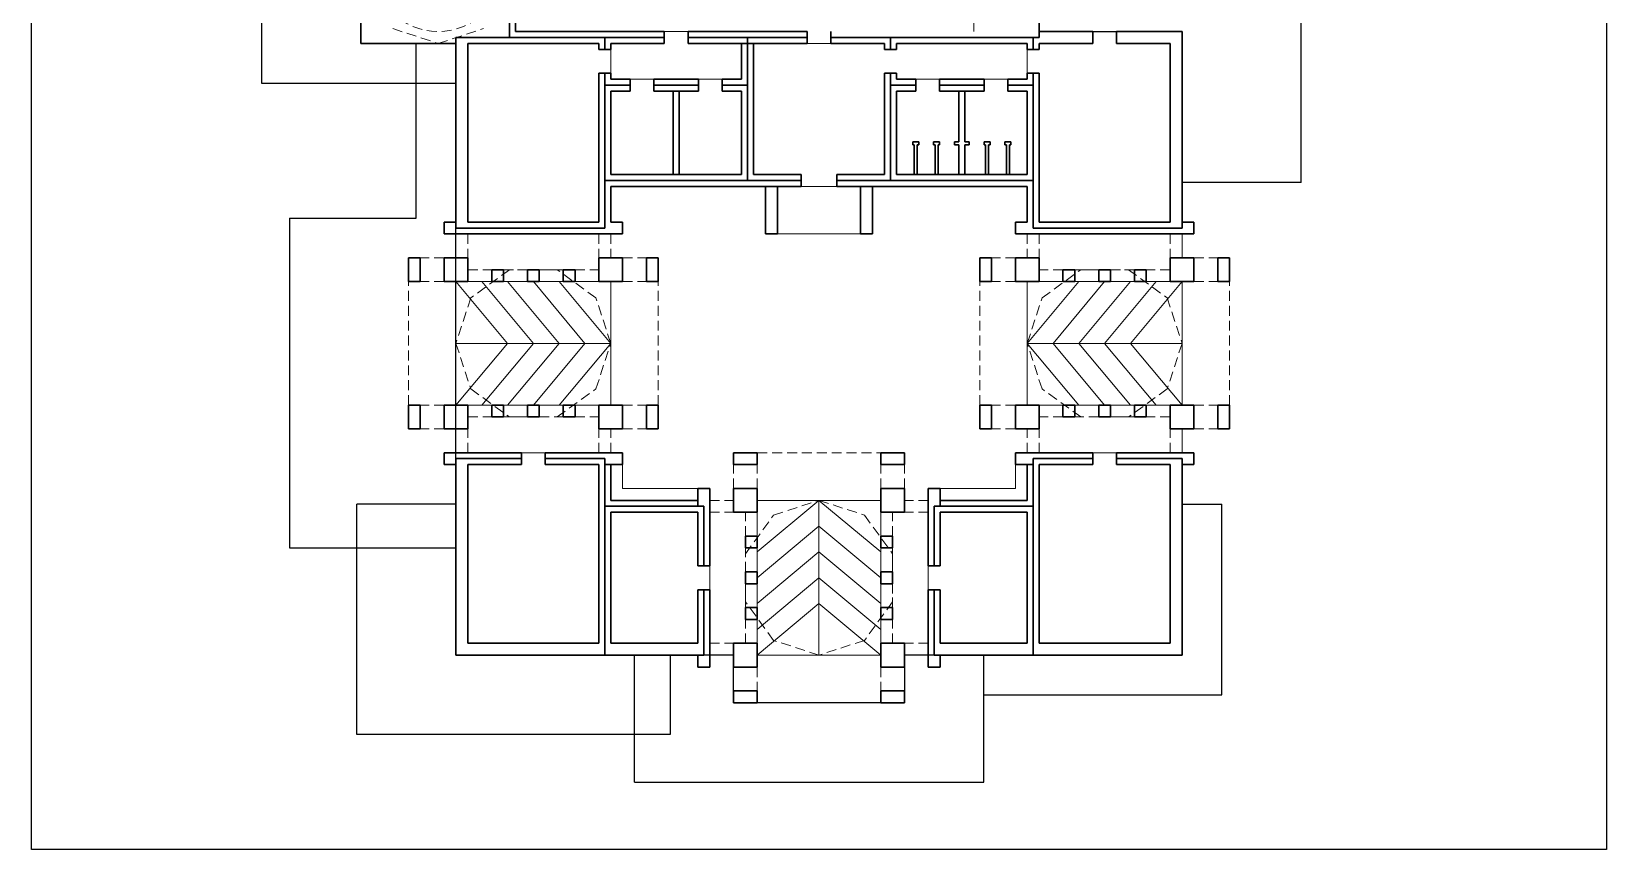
# Model space of a CAD drawing. Header units: millimetres. Extents: x 19 to 1143, y 22 to 444.
# Drawn here: x 192.4 to 271.8, y 350 to 391.2 of the extents above; entities that cross this region are included whole.
import ezdxf

# ---------------------------------------------------------------- set-up
doc = ezdxf.new("R2010")
doc.units = ezdxf.units.MM
doc.linetypes.add('HIDDEN', pattern=[0.375, 0.25, -0.125])
for name, color, linetype, lineweight in [('Above', 31, 'Continuous', 15), ('Elevation 1', 41, 'Continuous', 15), ('Elevation 2', 45, 'Continuous', 9), ('Road', 252, 'Continuous', 13), ('Wall', 42, 'Continuous', 30)]:
    doc.layers.add(name, color=color, linetype=linetype, lineweight=lineweight)

msp = doc.modelspace()

# ---------------------------------------------------------------- linework, layer by layer
for p, q in [((204.017, 403.582), (204.017, 388.582)), ((256.417, 383.582), (256.417, 395.182)), ((211.817, 381.782), (211.817, 390.582)), ((204.017, 388.582), (213.817, 388.582)), ((256.417, 383.582), (250.417, 383.582)), ((205.417, 381.782), (211.817, 381.782)), ((205.417, 381.782), (205.417, 365.164)), ((208.817, 355.764), (208.817, 367.364)), ((213.817, 367.364), (208.817, 367.364)), ((250.417, 367.364), (252.417, 367.364)), ((252.417, 357.764), (252.417, 367.364)), ((205.417, 365.164), (213.817, 365.164)), ((222.808, 353.364), (222.808, 359.764)), ((224.608, 359.764), (224.608, 355.764)), ((240.426, 353.364), (240.426, 359.764)), ((240.426, 357.764), (252.417, 357.764)), ((224.608, 355.764), (208.817, 355.764)), ((222.808, 353.364), (240.426, 353.364))]:
    msp.add_line(p, q)
msp.add_lwpolyline([(192.417, 349.975), (192.417, 443.975), (271.817, 443.975), (271.817, 349.975)], close=True)
for points in [[(247.617, 427.182), (250.417, 427.182), (250.417, 412.182), (248.017, 412.182), (248.017, 404.982), (240.817, 404.982), (240.817, 395.982), (243.217, 395.982), (243.217, 391.182), (250.417, 391.182), (250.417, 383.582)], [(250.417, 367.364), (250.417, 359.764), (240.426, 359.764), (236.426, 359.764), (236.426, 357.364), (227.808, 357.364), (227.808, 359.764), (224.608, 359.764), (213.817, 359.764), (213.817, 367.364), (213.817, 390.582), (209.017, 390.582), (209.017, 405.582), (218.617, 405.582), (218.617, 412.782), (230.917, 412.782), (230.917, 415.782), (213.617, 415.782)]]:
    msp.add_lwpolyline(points)
at = {"layer": 'Above', "linetype": 'HIDDEN', "ltscale": 2}
for p, q in [((239.917, 391.182), (239.917, 392.982)), ((210.625, 391.327), (212.917, 390.582)), ((212.917, 390.582), (215.209, 391.327)), ((214.417, 380.982), (214.417, 379.782)), ((221.017, 380.982), (221.017, 379.782)), ((221.617, 380.982), (221.617, 379.782)), ((242.617, 380.982), (242.617, 379.782)), ((243.217, 380.982), (243.217, 379.782)), ((249.817, 380.982), (249.817, 379.782)), ((213.217, 379.782), (212.017, 379.782)), ((222.217, 379.782), (223.417, 379.782)), ((242.017, 379.782), (240.817, 379.782)), ((251.017, 379.782), (252.217, 379.782)), ((214.417, 379.182), (215.617, 379.182)), ((216.512, 379.182), (214.562, 377.766)), ((216.217, 379.182), (217.417, 379.182)), ((218.922, 379.182), (216.512, 379.182)), ((218.017, 379.182), (219.217, 379.182)), ((220.872, 377.766), (218.922, 379.182)), ((219.817, 379.182), (221.017, 379.182)), ((244.417, 379.182), (243.217, 379.182)), ((243.362, 377.766), (245.312, 379.182)), ((246.217, 379.182), (245.017, 379.182)), ((245.312, 379.182), (247.722, 379.182)), ((248.017, 379.182), (246.817, 379.182)), ((247.722, 379.182), (249.672, 377.766)), ((249.817, 379.182), (248.617, 379.182)), ((211.417, 372.364), (211.417, 378.582)), ((213.217, 378.582), (212.017, 378.582)), ((222.217, 378.582), (223.417, 378.582)), ((224.017, 372.364), (224.017, 378.582)), ((240.217, 372.364), (240.217, 378.582)), ((242.017, 378.582), (240.817, 378.582)), ((251.017, 378.582), (252.217, 378.582)), ((252.817, 372.364), (252.817, 378.582)), ((214.562, 377.766), (213.817, 375.473)), ((221.617, 375.473), (220.872, 377.766)), ((242.617, 375.473), (243.362, 377.766)), ((249.672, 377.766), (250.417, 375.473)), ((213.817, 375.473), (214.562, 373.181)), ((220.872, 373.181), (221.617, 375.473)), ((243.362, 373.181), (242.617, 375.473)), ((250.417, 375.473), (249.672, 373.181)), ((214.562, 373.181), (216.512, 371.764)), ((218.922, 371.764), (220.872, 373.181)), ((245.312, 371.764), (243.362, 373.181)), ((249.672, 373.181), (247.722, 371.764)), ((213.217, 372.364), (212.017, 372.364)), ((214.417, 371.764), (215.617, 371.764)), ((216.217, 371.764), (217.417, 371.764)), ((216.512, 371.764), (218.922, 371.764)), ((218.017, 371.764), (219.217, 371.764)), ((219.817, 371.764), (221.017, 371.764)), ((222.217, 372.364), (223.417, 372.364)), ((242.017, 372.364), (240.817, 372.364)), ((244.417, 371.764), (243.217, 371.764)), ((246.217, 371.764), (245.017, 371.764)), ((247.722, 371.764), (245.312, 371.764)), ((248.017, 371.764), (246.817, 371.764)), ((249.817, 371.764), (248.617, 371.764)), ((251.017, 372.364), (252.217, 372.364)), ((213.217, 371.164), (212.017, 371.164)), ((214.417, 369.964), (214.417, 371.164)), ((221.017, 369.964), (221.017, 371.164)), ((221.617, 369.964), (221.617, 371.164)), ((222.217, 371.164), (223.417, 371.164)), ((242.017, 371.164), (240.817, 371.164)), ((242.617, 369.964), (242.617, 371.164)), ((243.217, 369.964), (243.217, 371.164)), ((249.817, 369.964), (249.817, 371.164)), ((251.017, 371.164), (252.217, 371.164)), ((227.808, 368.164), (227.808, 369.364)), ((229.008, 369.964), (235.226, 369.964)), ((229.008, 368.164), (229.008, 369.364)), ((235.226, 368.164), (235.226, 369.364)), ((236.426, 368.164), (236.426, 369.364)), ((226.608, 367.564), (227.808, 367.564)), ((226.608, 366.964), (227.808, 366.964)), ((228.408, 365.764), (228.408, 366.964)), ((229.825, 366.819), (232.117, 367.564)), ((232.117, 367.564), (234.409, 366.819)), ((235.826, 365.764), (235.826, 366.964)), ((237.626, 367.564), (236.426, 367.564)), ((237.626, 366.964), (236.426, 366.964)), ((228.408, 364.869), (229.825, 366.819)), ((234.409, 366.819), (235.826, 364.869)), ((228.408, 363.964), (228.408, 365.164)), ((228.408, 362.459), (228.408, 364.869)), ((235.826, 363.964), (235.826, 365.164)), ((235.826, 364.869), (235.826, 362.459)), ((228.408, 362.164), (228.408, 363.364)), ((235.826, 362.164), (235.826, 363.364)), ((229.825, 360.509), (228.408, 362.459)), ((235.826, 362.459), (234.409, 360.509)), ((228.408, 360.364), (228.408, 361.564)), ((235.826, 360.364), (235.826, 361.564)), ((232.117, 359.764), (229.825, 360.509)), ((234.409, 360.509), (232.117, 359.764)), ((226.608, 360.364), (227.808, 360.364)), ((237.626, 360.364), (236.426, 360.364)), ((227.808, 359.164), (227.808, 357.964)), ((229.008, 359.164), (229.008, 357.964)), ((235.226, 359.164), (235.226, 357.964)), ((236.426, 359.164), (236.426, 357.964)), ((229.008, 357.364), (235.226, 357.364))]:
    msp.add_line(p, q, dxfattribs=at)
msp.add_circle((212.917, 394.482), 3.3, dxfattribs=at)
at = {"layer": 'Elevation 1'}
for p, q in [((224.317, 391.182), (225.517, 391.182)), ((245.917, 391.182), (247.117, 391.182)), ((221.617, 389.082), (221.617, 390.282)), ((231.517, 390.582), (232.717, 390.582)), ((242.617, 389.082), (242.617, 390.282)), ((222.592, 388.782), (223.792, 388.782)), ((226.042, 388.782), (227.242, 388.782)), ((236.992, 388.782), (238.192, 388.782)), ((240.442, 388.782), (241.642, 388.782)), ((231.217, 383.382), (233.017, 383.382)), ((213.817, 380.982), (213.817, 379.782)), ((250.417, 380.982), (250.417, 379.782)), ((214.417, 378.582), (215.617, 378.582)), ((216.217, 378.582), (217.417, 378.582)), ((218.017, 378.582), (219.217, 378.582)), ((219.817, 378.582), (221.017, 378.582)), ((221.617, 378.582), (221.617, 372.364)), ((242.617, 378.582), (242.617, 372.364)), ((244.417, 378.582), (243.217, 378.582)), ((246.217, 378.582), (245.017, 378.582)), ((248.017, 378.582), (246.817, 378.582)), ((249.817, 378.582), (248.617, 378.582)), ((214.417, 372.364), (215.617, 372.364)), ((216.217, 372.364), (217.417, 372.364)), ((218.017, 372.364), (219.217, 372.364)), ((219.817, 372.364), (221.017, 372.364)), ((244.417, 372.364), (243.217, 372.364)), ((246.217, 372.364), (245.017, 372.364)), ((248.017, 372.364), (246.817, 372.364)), ((249.817, 372.364), (248.617, 372.364)), ((213.817, 369.964), (213.817, 371.164)), ((250.417, 369.964), (250.417, 371.164)), ((217.117, 369.964), (218.317, 369.964)), ((222.217, 369.364), (222.217, 368.164)), ((242.017, 369.364), (242.017, 368.164)), ((247.117, 369.964), (245.917, 369.964)), ((222.217, 368.164), (226.008, 368.164)), ((242.017, 368.164), (238.226, 368.164)), ((235.226, 367.564), (229.008, 367.564)), ((229.008, 365.764), (229.008, 366.964)), ((235.226, 365.764), (235.226, 366.964)), ((229.008, 363.964), (229.008, 365.164)), ((235.226, 363.964), (235.226, 365.164)), ((226.608, 364.264), (226.608, 363.064)), ((237.626, 364.264), (237.626, 363.064)), ((229.008, 362.164), (229.008, 363.364)), ((235.226, 362.164), (235.226, 363.364)), ((229.008, 360.364), (229.008, 361.564)), ((235.226, 360.364), (235.226, 361.564)), ((226.608, 359.764), (227.808, 359.764)), ((237.626, 359.764), (236.426, 359.764))]:
    msp.add_line(p, q, dxfattribs=at)
at = {"layer": 'Elevation 2'}
msp.add_line((230.017, 380.982), (234.217, 380.982), dxfattribs=at)
at = {"layer": 'Road'}
for p, q in [((213.817, 372.364), (213.817, 378.582)), ((213.817, 378.582), (216.417, 375.473)), ((215.117, 378.582), (217.717, 375.473)), ((216.417, 378.582), (219.017, 375.473)), ((217.717, 378.582), (220.317, 375.473)), ((219.017, 378.582), (221.617, 375.473)), ((245.217, 378.582), (242.617, 375.473)), ((246.517, 378.582), (243.917, 375.473)), ((247.817, 378.582), (245.217, 375.473)), ((249.117, 378.582), (246.517, 375.473)), ((250.417, 378.582), (247.817, 375.473)), ((250.417, 372.364), (250.417, 378.582)), ((213.817, 375.473), (221.617, 375.473)), ((216.417, 375.473), (213.817, 372.364)), ((217.717, 375.473), (215.117, 372.364)), ((219.017, 375.473), (216.417, 372.364)), ((220.317, 375.473), (217.717, 372.364)), ((221.617, 375.473), (219.017, 372.364)), ((250.417, 375.473), (242.617, 375.473)), ((242.617, 375.473), (245.217, 372.364)), ((243.917, 375.473), (246.517, 372.364)), ((245.217, 375.473), (247.817, 372.364)), ((246.517, 375.473), (249.117, 372.364)), ((247.817, 375.473), (250.417, 372.364)), ((232.117, 367.564), (229.008, 364.964)), ((232.117, 359.764), (232.117, 367.564)), ((235.226, 364.964), (232.117, 367.564)), ((232.117, 366.264), (229.008, 363.664)), ((235.226, 363.664), (232.117, 366.264)), ((232.117, 364.964), (229.008, 362.364)), ((235.226, 362.364), (232.117, 364.964)), ((232.117, 363.664), (229.008, 361.064)), ((235.226, 361.064), (232.117, 363.664)), ((232.117, 362.364), (229.008, 359.764)), ((235.226, 359.764), (232.117, 362.364)), ((229.008, 359.764), (235.226, 359.764))]:
    msp.add_line(p, q, dxfattribs=at)
at = {"layer": 'Wall'}
for p, q in [((209.017, 398.082), (209.017, 390.582)), ((243.217, 395.982), (243.217, 390.882)), ((216.517, 390.882), (216.517, 393.882)), ((216.517, 393.882), (216.517, 390.882)), ((216.817, 391.182), (216.817, 393.882)), ((213.817, 390.875), (216.517, 390.882)), ((213.817, 381.282), (213.817, 390.882)), ((213.817, 390.882), (221.317, 390.882)), ((213.817, 390.582), (213.817, 390.875)), ((216.517, 390.882), (224.317, 390.882)), ((224.317, 391.182), (216.817, 391.182)), ((221.317, 390.882), (221.317, 390.282)), ((221.317, 390.282), (221.317, 390.882)), ((221.317, 390.882), (224.317, 390.882)), ((224.317, 390.882), (224.317, 391.182)), ((224.317, 390.882), (224.317, 390.582)), ((231.517, 391.182), (225.517, 391.182)), ((225.517, 391.182), (225.517, 390.882)), ((225.517, 390.582), (225.517, 390.882)), ((225.517, 390.882), (228.517, 390.882)), ((225.517, 390.882), (231.517, 390.882)), ((228.517, 390.882), (228.517, 390.582)), ((231.517, 390.882), (228.517, 390.882)), ((228.517, 390.882), (228.517, 383.682)), ((231.517, 390.882), (228.517, 390.882)), ((228.517, 390.882), (228.517, 390.582)), ((231.517, 390.882), (231.517, 391.182)), ((231.517, 390.582), (231.517, 390.882)), ((232.717, 390.882), (232.717, 391.182)), ((243.217, 390.882), (232.717, 390.882)), ((232.717, 390.582), (232.717, 390.882)), ((232.717, 390.882), (235.717, 390.882)), ((235.717, 390.882), (235.717, 390.282)), ((235.717, 390.282), (235.717, 390.882)), ((235.717, 390.882), (242.917, 390.882)), ((243.217, 390.882), (242.917, 390.882)), ((242.917, 390.882), (242.917, 390.282)), ((242.917, 390.882), (242.917, 390.282)), ((245.917, 391.182), (243.217, 391.182)), ((243.217, 391.182), (243.217, 390.882)), ((245.917, 390.582), (245.917, 391.182)), ((250.417, 391.182), (247.117, 391.182)), ((247.117, 391.182), (247.117, 390.582)), ((250.417, 381.282), (250.417, 391.182)), ((209.017, 390.582), (213.817, 390.582)), ((221.017, 390.582), (214.417, 390.582)), ((214.417, 390.582), (214.417, 381.582)), ((221.017, 390.282), (221.017, 390.582)), ((221.317, 390.282), (221.017, 390.282)), ((221.617, 390.282), (221.317, 390.282)), ((224.317, 390.582), (221.617, 390.582)), ((221.617, 390.582), (221.617, 390.282)), ((228.217, 390.582), (225.517, 390.582)), ((228.217, 390.582), (228.217, 390.582)), ((228.517, 390.582), (228.217, 390.582)), ((228.217, 388.782), (228.217, 390.582)), ((228.217, 390.582), (228.517, 390.582)), ((228.517, 390.582), (228.817, 390.582)), ((228.817, 383.982), (228.817, 390.582)), ((228.817, 390.582), (231.517, 390.582)), ((228.817, 390.582), (228.817, 390.582)), ((228.817, 390.582), (231.517, 390.582)), ((231.517, 390.582), (231.517, 390.582)), ((235.417, 390.582), (232.717, 390.582)), ((235.417, 390.282), (235.417, 390.582)), ((235.717, 390.282), (235.417, 390.282)), ((236.017, 390.282), (235.717, 390.282)), ((242.617, 390.582), (236.017, 390.582)), ((236.017, 390.582), (236.017, 390.282)), ((242.617, 390.282), (242.617, 390.582)), ((242.917, 390.282), (242.617, 390.282)), ((242.917, 390.282), (243.217, 390.282)), ((243.217, 390.582), (245.917, 390.582)), ((243.217, 390.282), (243.217, 390.582)), ((243.217, 390.582), (245.917, 390.582)), ((247.117, 390.582), (249.817, 390.582)), ((247.117, 390.582), (249.817, 390.582)), ((249.817, 390.582), (249.817, 381.582)), ((221.017, 381.582), (221.017, 389.082)), ((221.017, 389.082), (221.317, 389.082)), ((221.317, 389.082), (221.317, 381.282)), ((221.317, 388.482), (221.317, 389.082)), ((221.317, 389.082), (221.617, 389.082)), ((221.617, 389.082), (221.617, 388.782)), ((235.417, 389.082), (235.417, 388.182)), ((235.717, 389.082), (235.417, 389.082)), ((235.717, 383.682), (235.717, 389.082)), ((235.717, 388.482), (235.717, 389.082)), ((235.717, 389.082), (236.017, 389.082)), ((236.017, 389.082), (236.017, 388.782)), ((242.617, 388.782), (242.617, 389.082)), ((242.617, 389.082), (242.917, 389.082)), ((243.217, 389.082), (242.917, 389.082)), ((242.917, 389.082), (242.917, 381.282)), ((242.917, 389.082), (242.917, 388.482)), ((243.217, 381.582), (243.217, 389.082)), ((221.317, 383.682), (221.317, 388.482)), ((221.317, 388.482), (222.592, 388.482)), ((222.592, 388.482), (221.317, 388.482)), ((221.617, 388.782), (222.592, 388.782)), ((222.592, 388.782), (222.592, 388.482)), ((222.592, 388.482), (222.592, 388.182)), ((226.042, 388.782), (223.792, 388.782)), ((223.792, 388.782), (223.792, 388.482)), ((223.792, 388.182), (223.792, 388.482)), ((223.792, 388.482), (226.042, 388.482)), ((223.792, 388.482), (226.042, 388.482)), ((226.042, 388.482), (226.042, 388.782)), ((226.042, 388.482), (226.042, 388.182)), ((227.242, 388.482), (227.242, 388.782)), ((227.242, 388.782), (228.217, 388.782)), ((227.242, 388.182), (227.242, 388.482)), ((227.242, 388.482), (228.517, 388.482)), ((228.517, 388.482), (227.242, 388.482)), ((228.517, 388.782), (228.517, 388.482)), ((228.517, 388.482), (228.517, 383.682)), ((235.717, 383.682), (235.717, 388.482)), ((235.717, 388.482), (236.992, 388.482)), ((236.992, 388.482), (235.717, 388.482)), ((236.017, 388.782), (236.992, 388.782)), ((236.992, 388.782), (236.992, 388.482)), ((236.992, 388.482), (236.992, 388.182)), ((240.442, 388.782), (238.192, 388.782)), ((238.192, 388.782), (238.192, 388.482)), ((238.192, 388.182), (238.192, 388.482)), ((238.192, 388.482), (240.442, 388.482)), ((238.192, 388.482), (240.442, 388.482)), ((240.442, 388.482), (240.442, 388.782)), ((240.442, 388.482), (240.442, 388.182)), ((241.642, 388.782), (242.617, 388.782)), ((241.642, 388.482), (241.642, 388.782)), ((241.642, 388.182), (241.642, 388.482)), ((241.642, 388.482), (242.917, 388.482)), ((242.917, 388.482), (241.642, 388.482)), ((242.917, 388.482), (242.917, 383.682)), ((243.217, 384.582), (243.217, 388.782)), ((222.592, 388.182), (221.617, 388.182)), ((221.617, 388.182), (221.617, 383.982)), ((226.042, 388.182), (223.792, 388.182)), ((224.767, 388.182), (224.767, 383.982)), ((225.067, 388.182), (225.067, 383.982)), ((228.217, 388.182), (227.242, 388.182)), ((228.217, 383.982), (228.217, 388.182)), ((235.417, 388.182), (235.417, 388.182)), ((235.417, 388.182), (235.417, 383.982)), ((236.992, 388.182), (236.017, 388.182)), ((236.017, 388.182), (236.017, 383.982)), ((240.442, 388.182), (238.192, 388.182)), ((239.167, 388.182), (239.167, 385.632)), ((239.467, 388.182), (239.467, 385.632)), ((242.617, 388.182), (241.642, 388.182)), ((242.617, 383.982), (242.617, 388.182)), ((237.142, 385.632), (236.842, 385.632)), ((236.842, 385.482), (236.842, 385.632)), ((236.917, 385.482), (236.842, 385.482)), ((236.917, 383.982), (236.917, 385.482)), ((237.067, 383.982), (237.067, 385.482)), ((237.142, 385.482), (237.067, 385.482)), ((237.142, 385.482), (237.142, 385.632)), ((238.192, 385.632), (237.892, 385.632)), ((237.892, 385.482), (237.892, 385.632)), ((237.967, 385.482), (237.892, 385.482)), ((237.967, 383.982), (237.967, 385.482)), ((238.192, 385.482), (238.117, 385.482)), ((238.117, 383.982), (238.117, 385.482)), ((238.192, 385.482), (238.192, 385.632)), ((239.167, 385.632), (238.942, 385.632)), ((238.942, 385.482), (238.942, 385.632)), ((239.167, 385.482), (238.942, 385.482)), ((239.167, 385.482), (239.167, 383.982)), ((239.467, 385.632), (239.692, 385.632)), ((239.467, 385.482), (239.692, 385.482)), ((239.467, 385.482), (239.467, 383.982)), ((239.692, 385.482), (239.692, 385.632)), ((240.442, 385.632), (240.742, 385.632)), ((240.442, 385.482), (240.442, 385.632)), ((240.442, 385.482), (240.517, 385.482)), ((240.517, 383.982), (240.517, 385.482)), ((240.667, 385.482), (240.742, 385.482)), ((240.667, 383.982), (240.667, 385.482)), ((240.742, 385.482), (240.742, 385.632)), ((241.492, 385.632), (241.792, 385.632)), ((241.492, 385.482), (241.492, 385.632)), ((241.492, 385.482), (241.567, 385.482)), ((241.567, 383.982), (241.567, 385.482)), ((241.717, 383.982), (241.717, 385.482)), ((241.717, 385.482), (241.792, 385.482)), ((241.792, 385.482), (241.792, 385.632)), ((228.517, 383.682), (221.317, 383.682)), ((221.317, 381.282), (221.317, 383.682)), ((221.317, 383.682), (231.217, 383.682)), ((221.617, 383.982), (228.217, 383.982)), ((228.517, 383.682), (231.217, 383.682)), ((229.717, 383.982), (228.817, 383.982)), ((231.217, 383.982), (228.817, 383.982)), ((231.217, 383.682), (231.217, 383.982)), ((231.217, 383.682), (231.217, 383.382)), ((235.417, 383.982), (233.017, 383.982)), ((233.017, 383.982), (233.017, 383.682)), ((233.017, 383.682), (235.717, 383.682)), ((233.017, 383.682), (233.017, 383.382)), ((242.917, 383.682), (233.017, 383.682)), ((234.517, 383.982), (235.417, 383.982)), ((242.917, 383.682), (235.717, 383.682)), ((236.017, 383.982), (242.617, 383.982)), ((242.917, 381.282), (242.917, 383.682)), ((231.217, 383.382), (221.617, 383.382)), ((221.617, 383.382), (221.617, 381.582)), ((229.417, 383.382), (230.017, 383.382)), ((229.417, 380.982), (229.417, 383.382)), ((230.017, 383.382), (230.017, 380.982)), ((233.017, 383.382), (242.617, 383.382)), ((234.817, 383.382), (234.217, 383.382)), ((234.217, 383.382), (234.217, 380.982)), ((234.817, 380.982), (234.817, 383.382)), ((242.617, 383.382), (242.617, 381.582)), ((213.217, 380.982), (213.217, 381.582)), ((213.217, 381.582), (213.817, 381.582)), ((213.817, 381.582), (213.817, 381.282)), ((221.317, 381.282), (213.817, 381.282)), ((213.817, 381.282), (221.317, 381.282)), ((214.417, 381.582), (221.017, 381.582)), ((221.617, 381.582), (222.217, 381.582)), ((222.217, 381.582), (222.217, 380.982)), ((242.617, 381.582), (242.017, 381.582)), ((242.017, 381.582), (242.017, 380.982)), ((242.917, 381.282), (250.417, 381.282)), ((250.417, 381.282), (242.917, 381.282)), ((249.817, 381.582), (243.217, 381.582)), ((251.017, 381.582), (250.417, 381.582)), ((250.417, 381.582), (250.417, 381.282)), ((251.017, 380.982), (251.017, 381.582)), ((222.217, 380.982), (213.217, 380.982)), ((230.017, 380.982), (229.417, 380.982)), ((234.217, 380.982), (234.817, 380.982)), ((242.017, 380.982), (251.017, 380.982)), ((211.417, 379.782), (212.017, 379.782)), ((211.417, 378.582), (211.417, 379.782)), ((212.017, 379.782), (212.017, 378.582)), ((213.217, 379.782), (214.417, 379.782)), ((213.217, 378.582), (213.217, 379.782)), ((214.417, 379.782), (214.417, 378.582)), ((222.217, 379.782), (221.017, 379.782)), ((221.017, 379.782), (221.017, 378.582)), ((222.217, 378.582), (222.217, 379.782)), ((224.017, 379.782), (223.417, 379.782)), ((223.417, 379.782), (223.417, 378.582)), ((224.017, 378.582), (224.017, 379.782)), ((240.217, 379.782), (240.817, 379.782)), ((240.217, 378.582), (240.217, 379.782)), ((240.817, 379.782), (240.817, 378.582)), ((242.017, 379.782), (243.217, 379.782)), ((242.017, 378.582), (242.017, 379.782)), ((243.217, 379.782), (243.217, 378.582)), ((251.017, 379.782), (249.817, 379.782)), ((249.817, 379.782), (249.817, 378.582)), ((251.017, 378.582), (251.017, 379.782)), ((252.817, 379.782), (252.217, 379.782)), ((252.217, 379.782), (252.217, 378.582)), ((252.817, 378.582), (252.817, 379.782)), ((215.617, 379.182), (216.217, 379.182)), ((215.617, 378.582), (215.617, 379.182)), ((216.217, 379.182), (216.217, 378.582)), ((217.417, 379.182), (218.017, 379.182)), ((217.417, 378.582), (217.417, 379.182)), ((218.017, 379.182), (218.017, 378.582)), ((219.217, 379.182), (219.817, 379.182)), ((219.217, 378.582), (219.217, 379.182)), ((219.817, 379.182), (219.817, 378.582)), ((245.017, 379.182), (244.417, 379.182)), ((244.417, 379.182), (244.417, 378.582)), ((245.017, 378.582), (245.017, 379.182)), ((246.817, 379.182), (246.217, 379.182)), ((246.217, 379.182), (246.217, 378.582)), ((246.817, 378.582), (246.817, 379.182)), ((248.617, 379.182), (248.017, 379.182)), ((248.017, 379.182), (248.017, 378.582)), ((248.617, 378.582), (248.617, 379.182)), ((212.017, 378.582), (211.417, 378.582)), ((214.417, 378.582), (213.217, 378.582)), ((216.217, 378.582), (215.617, 378.582)), ((218.017, 378.582), (217.417, 378.582)), ((219.817, 378.582), (219.217, 378.582)), ((221.017, 378.582), (222.217, 378.582)), ((223.417, 378.582), (224.017, 378.582)), ((240.817, 378.582), (240.217, 378.582)), ((243.217, 378.582), (242.017, 378.582)), ((244.417, 378.582), (245.017, 378.582)), ((246.217, 378.582), (246.817, 378.582)), ((248.017, 378.582), (248.617, 378.582)), ((249.817, 378.582), (251.017, 378.582)), ((252.217, 378.582), (252.817, 378.582)), ((212.017, 372.364), (211.417, 372.364)), ((211.417, 372.364), (211.417, 371.164)), ((212.017, 371.164), (212.017, 372.364)), ((214.417, 372.364), (213.217, 372.364)), ((213.217, 372.364), (213.217, 371.164)), ((214.417, 371.164), (214.417, 372.364)), ((216.217, 372.364), (215.617, 372.364)), ((215.617, 372.364), (215.617, 371.764)), ((215.617, 371.764), (216.217, 371.764)), ((216.217, 371.764), (216.217, 372.364)), ((218.017, 372.364), (217.417, 372.364)), ((217.417, 372.364), (217.417, 371.764)), ((217.417, 371.764), (218.017, 371.764)), ((218.017, 371.764), (218.017, 372.364)), ((219.817, 372.364), (219.217, 372.364)), ((219.217, 372.364), (219.217, 371.764)), ((219.217, 371.764), (219.817, 371.764)), ((219.817, 371.764), (219.817, 372.364)), ((221.017, 371.164), (221.017, 372.364)), ((221.017, 372.364), (222.217, 372.364)), ((222.217, 372.364), (222.217, 371.164)), ((223.417, 371.164), (223.417, 372.364)), ((223.417, 372.364), (224.017, 372.364)), ((224.017, 372.364), (224.017, 371.164)), ((240.817, 372.364), (240.217, 372.364)), ((240.217, 372.364), (240.217, 371.164)), ((240.817, 371.164), (240.817, 372.364)), ((243.217, 372.364), (242.017, 372.364)), ((242.017, 372.364), (242.017, 371.164)), ((243.217, 371.164), (243.217, 372.364)), ((244.417, 371.764), (244.417, 372.364)), ((244.417, 372.364), (245.017, 372.364)), ((245.017, 371.764), (244.417, 371.764)), ((245.017, 372.364), (245.017, 371.764)), ((246.217, 371.764), (246.217, 372.364)), ((246.217, 372.364), (246.817, 372.364)), ((246.817, 371.764), (246.217, 371.764)), ((246.817, 372.364), (246.817, 371.764)), ((248.017, 371.764), (248.017, 372.364)), ((248.017, 372.364), (248.617, 372.364)), ((248.617, 371.764), (248.017, 371.764)), ((248.617, 372.364), (248.617, 371.764)), ((249.817, 371.164), (249.817, 372.364)), ((249.817, 372.364), (251.017, 372.364)), ((251.017, 372.364), (251.017, 371.164)), ((252.217, 371.164), (252.217, 372.364)), ((252.217, 372.364), (252.817, 372.364)), ((252.817, 372.364), (252.817, 371.164)), ((211.417, 371.164), (212.017, 371.164)), ((213.217, 371.164), (214.417, 371.164)), ((222.217, 371.164), (221.017, 371.164)), ((224.017, 371.164), (223.417, 371.164)), ((240.217, 371.164), (240.817, 371.164)), ((242.017, 371.164), (243.217, 371.164)), ((251.017, 371.164), (249.817, 371.164)), ((252.817, 371.164), (252.217, 371.164)), ((213.217, 369.964), (217.117, 369.964)), ((213.217, 369.364), (213.217, 369.964)), ((213.817, 369.364), (213.217, 369.364)), ((213.817, 359.764), (213.817, 369.664)), ((213.817, 369.664), (217.117, 369.664)), ((217.117, 369.664), (213.817, 369.664)), ((213.817, 369.664), (213.817, 369.364)), ((217.117, 369.364), (214.417, 369.364)), ((214.417, 369.364), (214.417, 360.364)), ((217.117, 369.964), (217.117, 369.664)), ((217.117, 369.664), (217.117, 369.364)), ((218.317, 369.664), (218.317, 369.964)), ((218.317, 369.964), (222.217, 369.964)), ((218.317, 369.664), (221.317, 369.664)), ((218.317, 369.364), (218.317, 369.664)), ((221.317, 369.664), (218.317, 369.664)), ((221.017, 369.364), (218.317, 369.364)), ((221.017, 360.364), (221.017, 369.364)), ((221.317, 369.664), (221.317, 359.764)), ((221.317, 369.364), (221.317, 369.664)), ((222.217, 369.364), (221.317, 369.364)), ((221.317, 367.264), (221.317, 369.364)), ((221.317, 369.364), (221.617, 369.364)), ((221.617, 369.364), (221.617, 367.564)), ((222.217, 369.964), (222.217, 369.364)), ((227.808, 369.964), (227.808, 369.364)), ((229.008, 369.964), (227.808, 369.964)), ((227.808, 369.364), (229.008, 369.364)), ((229.008, 369.364), (229.008, 369.964)), ((235.226, 369.364), (235.226, 369.964)), ((235.226, 369.964), (236.426, 369.964)), ((236.426, 369.364), (235.226, 369.364)), ((236.426, 369.964), (236.426, 369.364)), ((245.917, 369.964), (242.017, 369.964)), ((242.017, 369.964), (242.017, 369.364)), ((242.017, 369.364), (242.917, 369.364)), ((242.617, 369.364), (242.617, 367.564)), ((242.917, 369.364), (242.617, 369.364)), ((245.917, 369.664), (242.917, 369.664)), ((242.917, 369.664), (242.917, 359.764)), ((242.917, 369.364), (242.917, 369.664)), ((242.917, 369.664), (245.917, 369.664)), ((242.917, 367.264), (242.917, 369.364)), ((243.217, 360.364), (243.217, 369.364)), ((243.217, 369.364), (245.917, 369.364)), ((245.917, 369.664), (245.917, 369.964)), ((245.917, 369.364), (245.917, 369.664)), ((251.017, 369.964), (247.117, 369.964)), ((247.117, 369.964), (247.117, 369.664)), ((250.417, 369.664), (247.117, 369.664)), ((247.117, 369.664), (247.117, 369.364)), ((247.117, 369.664), (250.417, 369.664)), ((247.117, 369.364), (249.817, 369.364)), ((249.817, 369.364), (249.817, 360.364)), ((250.417, 359.764), (250.417, 369.664)), ((250.417, 369.664), (250.417, 369.364)), ((250.417, 369.364), (251.017, 369.364)), ((251.017, 369.364), (251.017, 369.964)), ((226.608, 368.164), (226.008, 368.164)), ((226.008, 368.164), (226.008, 367.264)), ((226.608, 364.264), (226.608, 368.164)), ((227.808, 368.164), (227.808, 366.964)), ((229.008, 368.164), (227.808, 368.164)), ((229.008, 366.964), (229.008, 368.164)), ((235.226, 366.964), (235.226, 368.164)), ((235.226, 368.164), (236.426, 368.164)), ((236.426, 368.164), (236.426, 366.964)), ((237.626, 364.264), (237.626, 368.164)), ((237.626, 368.164), (238.226, 368.164)), ((238.226, 368.164), (238.226, 367.264)), ((226.308, 367.264), (221.317, 367.264)), ((221.317, 367.264), (221.317, 359.764)), ((226.008, 367.264), (221.317, 367.264)), ((221.617, 367.564), (226.008, 367.564)), ((221.617, 360.364), (221.617, 366.964)), ((221.617, 366.964), (226.008, 366.964)), ((226.008, 367.564), (226.008, 367.264)), ((226.008, 367.264), (226.308, 367.264)), ((226.008, 366.964), (226.008, 364.264)), ((226.308, 364.264), (226.308, 367.264)), ((226.308, 367.264), (226.308, 364.264)), ((227.808, 366.964), (229.008, 366.964)), ((236.426, 366.964), (235.226, 366.964)), ((237.926, 364.264), (237.926, 367.264)), ((237.926, 367.264), (242.917, 367.264)), ((238.226, 367.264), (237.926, 367.264)), ((237.926, 367.264), (237.926, 364.264)), ((242.617, 367.564), (238.226, 367.564)), ((238.226, 367.564), (238.226, 367.264)), ((238.226, 367.264), (242.917, 367.264)), ((242.617, 366.964), (238.226, 366.964)), ((238.226, 366.964), (238.226, 364.264)), ((242.617, 360.364), (242.617, 366.964)), ((242.917, 367.264), (242.917, 359.764)), ((228.408, 365.164), (228.408, 365.764)), ((228.408, 365.764), (229.008, 365.764)), ((229.008, 365.764), (229.008, 365.164)), ((235.826, 365.764), (235.226, 365.764)), ((235.226, 365.764), (235.226, 365.164)), ((235.826, 365.164), (235.826, 365.764)), ((229.008, 365.164), (228.408, 365.164)), ((235.226, 365.164), (235.826, 365.164)), ((226.008, 364.264), (226.308, 364.264)), ((226.308, 364.264), (226.608, 364.264)), ((228.408, 363.364), (228.408, 363.964)), ((228.408, 363.964), (229.008, 363.964)), ((229.008, 363.964), (229.008, 363.364)), ((235.826, 363.964), (235.226, 363.964)), ((235.226, 363.964), (235.226, 363.364)), ((235.826, 363.364), (235.826, 363.964)), ((237.926, 364.264), (237.626, 364.264)), ((238.226, 364.264), (237.926, 364.264)), ((226.308, 363.064), (226.008, 363.064)), ((226.008, 363.064), (226.008, 360.364)), ((226.308, 359.764), (226.308, 363.064)), ((226.308, 363.064), (226.608, 363.064)), ((226.308, 359.764), (226.308, 363.064)), ((226.608, 363.064), (226.608, 359.164)), ((229.008, 363.364), (228.408, 363.364)), ((235.226, 363.364), (235.826, 363.364)), ((237.926, 363.064), (237.626, 363.064)), ((237.626, 363.064), (237.626, 359.164)), ((237.926, 363.064), (238.226, 363.064)), ((237.926, 359.764), (237.926, 363.064)), ((237.926, 359.764), (237.926, 363.064)), ((238.226, 363.064), (238.226, 360.364)), ((228.408, 361.564), (228.408, 362.164)), ((228.408, 362.164), (229.008, 362.164)), ((229.008, 362.164), (229.008, 361.564)), ((235.826, 362.164), (235.226, 362.164)), ((235.226, 362.164), (235.226, 361.564)), ((235.826, 361.564), (235.826, 362.164)), ((229.008, 361.564), (228.408, 361.564)), ((235.226, 361.564), (235.826, 361.564)), ((221.317, 359.764), (213.817, 359.764)), ((214.417, 360.364), (221.017, 360.364)), ((221.317, 359.764), (226.308, 359.764)), ((226.008, 360.364), (221.617, 360.364)), ((226.008, 359.164), (226.008, 359.764)), ((226.008, 359.764), (226.308, 359.764)), ((227.808, 359.164), (227.808, 360.364)), ((227.808, 360.364), (229.008, 360.364)), ((229.008, 360.364), (229.008, 359.164)), ((236.426, 360.364), (235.226, 360.364)), ((235.226, 360.364), (235.226, 359.164)), ((236.426, 359.164), (236.426, 360.364)), ((242.917, 359.764), (237.926, 359.764)), ((238.226, 359.764), (237.926, 359.764)), ((238.226, 360.364), (242.617, 360.364)), ((238.226, 359.164), (238.226, 359.764)), ((242.917, 359.764), (250.417, 359.764)), ((249.817, 360.364), (243.217, 360.364)), ((226.608, 359.164), (226.008, 359.164)), ((229.008, 359.164), (227.808, 359.164)), ((235.226, 359.164), (236.426, 359.164)), ((237.626, 359.164), (238.226, 359.164)), ((227.808, 357.364), (227.808, 357.964)), ((227.808, 357.964), (229.008, 357.964)), ((229.008, 357.364), (227.808, 357.364)), ((229.008, 357.964), (229.008, 357.364)), ((236.426, 357.964), (235.226, 357.964)), ((235.226, 357.964), (235.226, 357.364)), ((235.226, 357.364), (236.426, 357.364)), ((236.426, 357.364), (236.426, 357.964))]:
    msp.add_line(p, q, dxfattribs=at)

doc.saveas('drawing.dxf')
